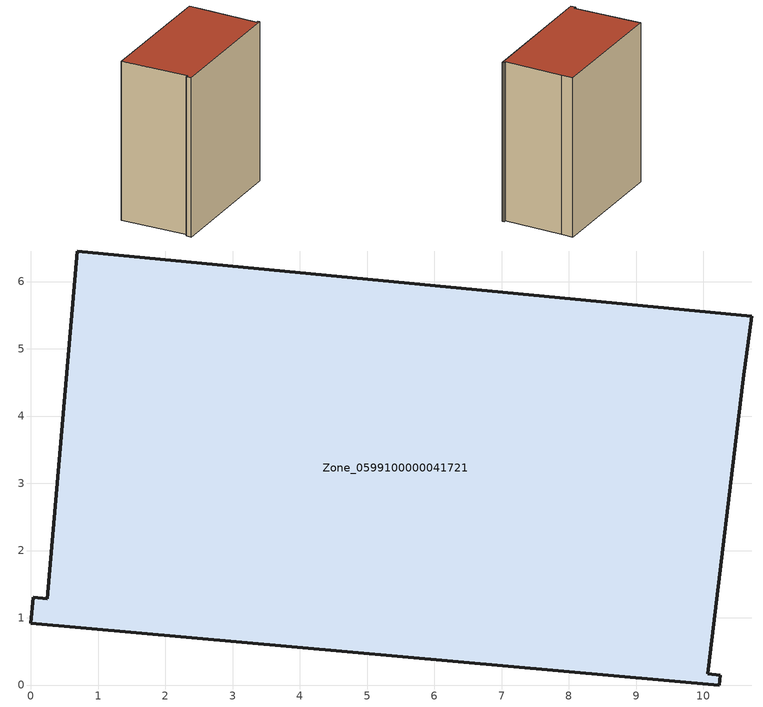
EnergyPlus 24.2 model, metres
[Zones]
Zone_0599100000041721
 floor ground (C_G): 10.24,0 0,0.92 0.04,1.3 0.24,1.28 0.69,6.45 10.71,5.48 10.59,4.56 10.06,0.16 10.25,0.14 z0
 wall outside (C_F): 10.59,4.56 10.71,5.48 0.69,6.45 0.24,1.28 0.04,1.3 0,0.92 10.24,0 10.25,0.14 10.06,0.16 10.59,4.56 z0:12.2
 roof outside (C_R): 10.06,0.16 10.59,4.56 10.71,5.48 0.69,6.45 0.24,1.28 0.04,1.3 0,0.92 10.24,0 10.25,0.14 z12.2
[BUILDING]
Pand.0599100000041721: North Axis=0; Terrain=City; Loads Convergence Tolerance Value=0.04; Temperature Convergence Tolerance Value=0.4; Solar Distribution=FullExterior; Maximum Number of Warmup Days=25; Minimum Number of Warmup Days=1
[Site:Location]
Rotterdam.The.Hague.AP_ZH_NLD Design_Conditions: Latitude=51.96; Longitude=4.45; Time Zone=1; Elevation=-4.5
[SITE:GROUNDTEMPERATURE:BUILDINGSURFACE]
18, 18, 18, 18, 18, 18, 18, 18, 18, 18, 18, 18
[MATERIAL] Thermal Absorptance=0.9; Solar Absorptance=0.7; Visible Absorptance=0.7
Name | Roughness | Thickness | Conductivity | Density | Specific Heat
G.TI.1946 | MediumSmooth | 0.15 | 1 | 540 | 1210
F.TI.1946 | Rough | 0.3 | 0.857143 | 1920 | 840
R.TI.1946 | MediumRough | 0.2 | 0.1 | 1500 | 1000
[CONSTRUCTION]
C_G: G.TI.1946
C_F: F.TI.1946
C_R: R.TI.1946
[ZONE]
Zone_0599100000041721: Type=1; Multiplier=1; Ceiling Height=Autocalculate; Volume=Autocalculate; Floor Area=autocalculate; Part of Total Floor Area=Yes
[ZONEINFILTRATION:DESIGNFLOWRATE]
Infil_Zone_0599100000041721: Zone or ZoneList or Space or SpaceList=Zone_0599100000041721; Schedule=AlwaysOn; Design Flow Rate Calculation Method=Flow/Area; Flow Rate per Floor Area=0.003; Constant Term Coefficient=1; Temperature Term Coefficient=0; Velocity Term Coefficient=0; Velocity Squared Term Coefficient=0
[HVACTEMPLATE:ZONE:IDEALLOADSAIRSYSTEM]
Zone_0599100000041721: Maximum Heating Supply Air Temperature=50; Minimum Cooling Supply Air Temperature=13; Maximum Heating Supply Air Humidity Ratio=0.0156; Minimum Cooling Supply Air Humidity Ratio=0.0077; Heating Limit=NoLimit; Cooling Limit=NoLimit; Dehumidification Control Type=ConstantSensibleHeatRatio; Cooling Sensible Heat Ratio=0.7; Dehumidification Setpoint=60; Humidification Control Type=None; Humidification Setpoint=30; Outdoor Air Method=None; Outdoor Air Flow Rate per Person=0.00944; Outdoor Air Flow Rate per Zone Floor Area=0; Outdoor Air Flow Rate per Zone=0; Demand Controlled Ventilation Type=None; Outdoor Air Economizer Type=NoEconomizer; Heat Recovery Type=None; Sensible Heat Recovery Effectiveness=0.7; Latent Heat Recovery Effectiveness=0.65
[ZONECONTROL:THERMOSTAT]
ThermostatControl_Zone_0599100000041721: Zone or ZoneList=Zone_0599100000041721; Control Type Schedule=DualSetpointControlType; Control 1=Thermostat_Zone_0599100000041721; Temperature Difference Between Cutout And Setpoint=0
[THERMOSTATSETPOINT:DUALSETPOINT]
Thermostat_Zone_0599100000041721: Heating Setpoint Temperature Schedule=HeatingSetpoint_Zone_0599100000041721; Cooling Setpoint Temperature Schedule=CoolingSetpoint_Zone_0599100000041721
[SCHEDULE:COMPACT]
HeatingSetpoint_Zone_0599100000041721: Through: 12/31, For: AllDays, Until: 24:00, 21
CoolingSetpoint_Zone_0599100000041721: Through: 12/31, For: AllDays, Until: 24:00, 24
DualSetpointControlType: Through: 12/31, For: AllDays, Until: 24:00, 4
AlwaysOn: Through: 12/31, For: AllDays, Until: 24:00, 1
